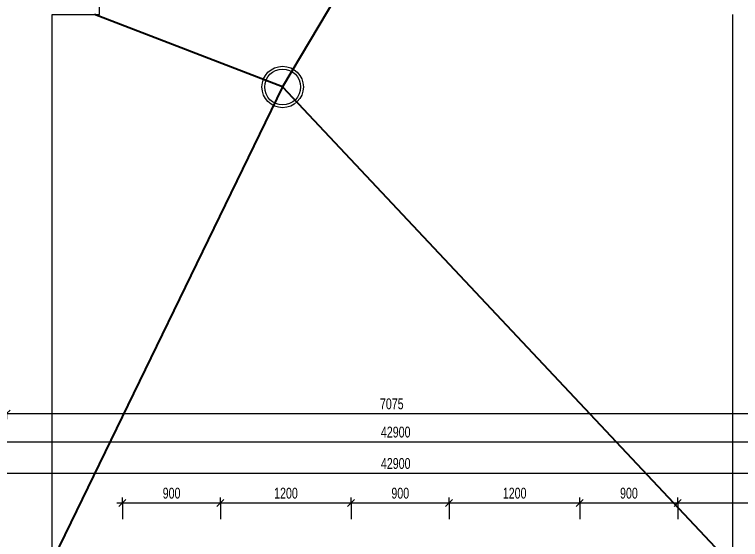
# Model space of a CAD drawing. Header units: millimetres. Extents: x 46521 to 257780, y -45352 to 20466.
# Drawn here: x 71442 to 78109, y -16852 to -12027 of the extents above; entities that cross this region are included whole.
import ezdxf

# ---------------------------------------------------------------- set-up
doc = ezdxf.new("R2010")
doc.units = ezdxf.units.MM
for name, color, linetype, lineweight in [('A-ANNO-DIMS', 211, 'Continuous', 9), ('A-ANNO-DIMS-50', 211, 'Continuous', 9), ('A-ROOF', 132, 'Continuous', 13), ('P-SANR-FIXT', 6, 'Continuous', 13)]:
    doc.layers.add(name, color=color, linetype=linetype, lineweight=lineweight)
doc.styles.add('Arial_2', font='arial.ttf', dxfattribs={"width": 0.7, "height": 100})
doc.dimstyles.new('Vnitřní_-_průhledné', dxfattribs={"dimscale": 304.8, "dimtxt": 102.02594, "dimasz": 0.213255, "dimexe": 0.164042, "dimexo": 0.0625, "dimgap": 0.032808, "dimtad": 1, "dimdec": 0, "dimrnd": 5, "dimzin": 0, "dimdsep": 46, "dimtxsty": 'Arial_2', "dimblk1": 'OBLIQUE', "dimblk2": 'OBLIQUE', "dimsah": 1, "dimcen": 0.09, "dimdle": 0.164042, "dimazin": 0, "dimtfac": 1, "dimtdec": 4, "dimtix": 1, "dimtmove": 0, "dimatfit": 3, "dimfxl": 0.492126, "dimfxlon": 1, "dimtvp": 1, "dimtolj": 1, "dimtzin": 0, "dimarcsym": 2})

# ---------------------------------------------------------------- blocks, each defined once
blk = doc.blocks.new('Drain_Roof_15_Inch_Diameter-Zurn-Z1715 - Load Family Type Catalog-1877394-2NP_DEMOLICE B')
at = {"layer": 'P-SANR-FIXT'}
for radius in [190.5, 165.1]:
    blk.add_circle((0, 0), radius, dxfattribs=at)
blk = doc.blocks.new('DIMBLOCK56-2NP_DEMOLICE B')
at = {"layer": 'A-ANNO-DIMS-50'}
for p, q in [((72433.3, -16515.9), (72433.3, -16465.9)), ((73333.3, -16515.9), (73333.3, -16465.9)), ((72383.3, -16515.9), (73333.3, -16515.9)), ((72433.3, -16515.9), (72433.3, -16665.9)), ((73333.3, -16515.9), (73333.3, -16665.9))]:
    blk.add_line(p, q, dxfattribs=at)
at = {"layer": 'A-ANNO-DIMS-50', "lineweight": 18}
for p, q in [((72433.3, -16515.9), (72400.8, -16548.4)), ((72433.3, -16515.9), (72465.8, -16483.4)), ((73333.3, -16515.9), (73300.8, -16548.4)), ((73333.3, -16515.9), (73365.8, -16483.4))]:
    blk.add_line(p, q, dxfattribs=at)
at = {"layer": 'A-ANNO-DIMS-50', "color": 0, "insert": (72803.2, -16376.1), "char_height": 100, "width": 192.123, "attachment_point": 1, "line_spacing_factor": 0.941778, "style": 'Arial_2'}
blk.add_mtext('900', dxfattribs=at)
blk = doc.blocks.new('_Oblique')
at = {"color": 0, "linetype": 'ByBlock', "lineweight": -2}
blk.add_line((-0.5, -0.5), (0.5, 0.5), dxfattribs=at)
blk = doc.blocks.new('DIMBLOCK57-2NP_DEMOLICE B')
at = {"layer": 'A-ANNO-DIMS-50'}
for p, q in [((73333.3, -16515.9), (73333.3, -16465.9)), ((74533.3, -16515.9), (74533.3, -16465.9)), ((73333.3, -16515.9), (74533.3, -16515.9)), ((73333.3, -16515.9), (73333.3, -16665.9)), ((74533.3, -16515.9), (74533.3, -16665.9))]:
    blk.add_line(p, q, dxfattribs=at)
at = {"layer": 'A-ANNO-DIMS-50', "lineweight": 18}
for p, q in [((73333.3, -16515.9), (73300.8, -16548.4)), ((73333.3, -16515.9), (73365.8, -16483.4)), ((74533.3, -16515.9), (74500.8, -16548.4)), ((74533.3, -16515.9), (74565.8, -16483.4))]:
    blk.add_line(p, q, dxfattribs=at)
at = {"layer": 'A-ANNO-DIMS-50', "color": 0, "insert": (73826.5, -16376.1), "char_height": 100, "width": 256.164, "attachment_point": 1, "line_spacing_factor": 0.941778, "style": 'Arial_2'}
blk.add_mtext('1200', dxfattribs=at)
blk = doc.blocks.new('DIMBLOCK58-2NP_DEMOLICE B')
at = {"layer": 'A-ANNO-DIMS-50'}
for p, q in [((74533.3, -16515.9), (74533.3, -16465.9)), ((75433.3, -16515.9), (75433.3, -16465.9)), ((74533.3, -16515.9), (75433.3, -16515.9)), ((74533.3, -16515.9), (74533.3, -16665.9)), ((75433.3, -16515.9), (75433.3, -16665.9))]:
    blk.add_line(p, q, dxfattribs=at)
at = {"layer": 'A-ANNO-DIMS-50', "lineweight": 18}
for p, q in [((74533.3, -16515.9), (74500.8, -16548.4)), ((74533.3, -16515.9), (74565.8, -16483.4)), ((75433.3, -16515.9), (75400.8, -16548.4)), ((75433.3, -16515.9), (75465.8, -16483.4))]:
    blk.add_line(p, q, dxfattribs=at)
at = {"layer": 'A-ANNO-DIMS-50', "color": 0, "insert": (74903.2, -16376.1), "char_height": 100, "width": 192.123, "attachment_point": 1, "line_spacing_factor": 0.941778, "style": 'Arial_2'}
blk.add_mtext('900', dxfattribs=at)
blk = doc.blocks.new('DIMBLOCK59-2NP_DEMOLICE B')
at = {"layer": 'A-ANNO-DIMS-50'}
for p, q in [((75433.3, -16515.9), (75433.3, -16465.9)), ((76633.3, -16515.9), (76633.3, -16465.9)), ((75433.3, -16515.9), (76633.3, -16515.9)), ((75433.3, -16515.9), (75433.3, -16665.9)), ((76633.3, -16515.9), (76633.3, -16665.9))]:
    blk.add_line(p, q, dxfattribs=at)
at = {"layer": 'A-ANNO-DIMS-50', "lineweight": 18}
for p, q in [((75433.3, -16515.9), (75400.8, -16548.4)), ((75433.3, -16515.9), (75465.8, -16483.4)), ((76633.3, -16515.9), (76600.8, -16548.4)), ((76633.3, -16515.9), (76665.8, -16483.4))]:
    blk.add_line(p, q, dxfattribs=at)
at = {"layer": 'A-ANNO-DIMS-50', "color": 0, "insert": (75926.5, -16376.1), "char_height": 100, "width": 256.164, "attachment_point": 1, "line_spacing_factor": 0.941778, "style": 'Arial_2'}
blk.add_mtext('1200', dxfattribs=at)
blk = doc.blocks.new('DIMBLOCK60-2NP_DEMOLICE B')
at = {"layer": 'A-ANNO-DIMS-50'}
for p, q in [((76633.3, -16515.9), (76633.3, -16465.9)), ((77533.3, -16515.9), (77533.3, -16465.9)), ((76633.3, -16515.9), (77533.3, -16515.9)), ((76633.3, -16515.9), (76633.3, -16665.9)), ((77533.3, -16515.9), (77533.3, -16665.9))]:
    blk.add_line(p, q, dxfattribs=at)
at = {"layer": 'A-ANNO-DIMS-50', "lineweight": 18}
for p, q in [((76633.3, -16515.9), (76600.8, -16548.4)), ((76633.3, -16515.9), (76665.8, -16483.4)), ((77533.3, -16515.9), (77500.8, -16548.4)), ((77533.3, -16515.9), (77565.8, -16483.4))]:
    blk.add_line(p, q, dxfattribs=at)
at = {"layer": 'A-ANNO-DIMS-50', "color": 0, "insert": (77003.2, -16376.1), "char_height": 100, "width": 192.123, "attachment_point": 1, "line_spacing_factor": 0.941778, "style": 'Arial_2'}
blk.add_mtext('900', dxfattribs=at)
blk = doc.blocks.new('DIMBLOCK61-2NP_DEMOLICE B')
at = {"layer": 'A-ANNO-DIMS-50'}
for p, q in [((77533.3, -16515.9), (77533.3, -16465.9)), ((79568.4, -16515.9), (79568.4, -16465.9)), ((77533.3, -16515.9), (79568.4, -16515.9)), ((77533.3, -16515.9), (77533.3, -16665.9)), ((79568.4, -16515.9), (79568.4, -16665.9))]:
    blk.add_line(p, q, dxfattribs=at)
at = {"layer": 'A-ANNO-DIMS-50', "lineweight": 18}
for p, q in [((77533.3, -16515.9), (77500.8, -16548.4)), ((77533.3, -16515.9), (77565.8, -16483.4)), ((79568.4, -16515.9), (79535.9, -16548.4)), ((79568.4, -16515.9), (79600.9, -16483.4))]:
    blk.add_line(p, q, dxfattribs=at)
at = {"layer": 'A-ANNO-DIMS-50', "color": 0, "insert": (78444.1, -16376.1), "char_height": 100, "width": 256.164, "attachment_point": 1, "line_spacing_factor": 0.941778, "style": 'Arial_2'}
blk.add_mtext('2035', dxfattribs=at)
blk = doc.blocks.new('DIMBLOCK95-2NP_DEMOLICE B')
at = {"layer": 'A-ANNO-DIMS-50'}
for p, q in [((53491.4, -16243.2), (53491.4, -16193.2)), ((96389.6, -16243.2), (96389.6, -16193.2)), ((53441.4, -16243.2), (96439.6, -16243.2)), ((53491.4, -16243.2), (53491.4, -16393.2)), ((96389.6, -16243.2), (96389.6, -16393.2))]:
    blk.add_line(p, q, dxfattribs=at)
at = {"layer": 'A-ANNO-DIMS-50', "lineweight": 18}
for p, q in [((53491.4, -16243.2), (53458.9, -16275.7)), ((53491.4, -16243.2), (53523.9, -16210.7)), ((96389.6, -16243.2), (96357.1, -16275.7)), ((96389.6, -16243.2), (96422.1, -16210.7))]:
    blk.add_line(p, q, dxfattribs=at)
at = {"layer": 'A-ANNO-DIMS-50', "color": 0, "insert": (74807.1, -16103.4), "char_height": 100, "width": 320.204, "attachment_point": 1, "line_spacing_factor": 0.941778, "style": 'Arial_2'}
blk.add_mtext('42900', dxfattribs=at)
blk = doc.blocks.new('DIMBLOCK96-2NP_DEMOLICE B')
at = {"layer": 'A-ANNO-DIMS-50'}
for p, q in [((53491.4, -15954.5), (53491.4, -15904.5)), ((96389.6, -15954.5), (96389.6, -15904.5)), ((53441.4, -15954.5), (96439.6, -15954.5)), ((53491.4, -15954.5), (53491.4, -16620.3)), ((96389.6, -15954.5), (96389.6, -16620.3))]:
    blk.add_line(p, q, dxfattribs=at)
at = {"layer": 'A-ANNO-DIMS-50', "lineweight": 18}
for p, q in [((53491.4, -15954.5), (53523.9, -15922)), ((96389.6, -15954.5), (96422.1, -15922)), ((53491.4, -15954.5), (53458.9, -15987)), ((96389.6, -15954.5), (96357.1, -15987))]:
    blk.add_line(p, q, dxfattribs=at)
at = {"layer": 'A-ANNO-DIMS-50', "color": 0, "insert": (74807.1, -15814.6), "char_height": 100, "width": 320.204, "attachment_point": 1, "line_spacing_factor": 0.941778, "style": 'Arial_2'}
blk.add_mtext('42900', dxfattribs=at)
blk = doc.blocks.new('DIMBLOCK99-2NP_DEMOLICE B')
at = {"layer": 'A-ANNO-DIMS-50'}
for p, q in [((71368.5, -15695.1), (71368.5, -15545.1)), ((78441.1, -15695.1), (78441.1, -15545.1)), ((71318.5, -15695.1), (78491.1, -15695.1)), ((71368.5, -15695.1), (71368.5, -15745.1)), ((78441.1, -15695.1), (78441.1, -15745.1))]:
    blk.add_line(p, q, dxfattribs=at)
at = {"layer": 'A-ANNO-DIMS-50', "lineweight": 18}
for p, q in [((71368.5, -15695.1), (71401, -15662.6)), ((78441.1, -15695.1), (78473.6, -15662.6)), ((71368.5, -15695.1), (71336, -15727.6)), ((78441.1, -15695.1), (78408.6, -15727.6))]:
    blk.add_line(p, q, dxfattribs=at)
at = {"layer": 'A-ANNO-DIMS-50', "color": 0, "insert": (74798.1, -15555.2), "char_height": 100, "width": 256.164, "attachment_point": 1, "line_spacing_factor": 0.941778, "style": 'Arial_2'}
blk.add_mtext('7075', dxfattribs=at)

msp = doc.modelspace()

# ---------------------------------------------------------------- linework, layer by layer
at = {"layer": 'A-ROOF', "lineweight": 25}
for p, q in [((77844.8, -6037.7), (73904.8, -12693.2)), ((73904.8, -12693.2), (72177.5, -12028.2)), ((73904.8, -12693.2), (71787.4, -17046.3)), ((73904.8, -12693.2), (78034.2, -17088.8))]:
    msp.add_line(p, q, dxfattribs=at)
at = {"layer": 'A-ROOF', "color": 41}
for p, q in [((72222.6, -12028.2), (72222.6, -11438.5)), ((71787.4, -17223.8), (71787.4, -12028.2)), ((71787.4, -12028.2), (72222.6, -12028.2)), ((78034.2, -12026.1), (78034.2, -17208.3))]:
    msp.add_line(p, q, dxfattribs=at)

# ---------------------------------------------------------------- block references
at = {"layer": 'P-SANR-FIXT'}
msp.add_blockref('Drain_Roof_15_Inch_Diameter-Zurn-Z1715 - Load Family Type Catalog-1877394-2NP_DEMOLICE B', (73904.8, -12693.2), dxfattribs=at)

# ---------------------------------------------------------------- dimensions: what is measured, and where the dimension line sits
at = {"layer": 'A-ANNO-DIMS'}
for base, p1, p2, override, picture, middle in [((78441.1, -15695.1), (71368.5, -15545.1), (78441.1, -15545.1), {"dimpost": '<>', "dimfxl": 7072.5284}, 'DIMBLOCK99-2NP_DEMOLICE B', (74904.8, -15634)), ((96389.6, -15954.5), (53491.4, -16620.3), (96389.6, -16620.3), {"dimpost": '<>', "dimfxl": 42898.248061}, 'DIMBLOCK96-2NP_DEMOLICE B', (74940.5, -15893.4)), ((96389.6, -16243.2), (53491.4, -16393.2), (96389.6, -16393.2), {"dimpost": '<>', "dimfxl": 42898.248061}, 'DIMBLOCK95-2NP_DEMOLICE B', (74940.5, -16182.2)), ((73333.3, -16515.9), (72433.3, -16665.9), (73333.3, -16665.9), {"dimpost": '<>', "dimfxl": 900}, 'DIMBLOCK56-2NP_DEMOLICE B', (72883.3, -16454.9)), ((74533.3, -16515.9), (73333.3, -16665.9), (74533.3, -16665.9), {"dimpost": '<>', "dimfxl": 1200}, 'DIMBLOCK57-2NP_DEMOLICE B', (73933.3, -16454.9)), ((75433.3, -16515.9), (74533.3, -16665.9), (75433.3, -16665.9), {"dimpost": '<>', "dimfxl": 900}, 'DIMBLOCK58-2NP_DEMOLICE B', (74983.3, -16454.9)), ((76633.3, -16515.9), (75433.3, -16665.9), (76633.3, -16665.9), {"dimpost": '<>', "dimfxl": 1200}, 'DIMBLOCK59-2NP_DEMOLICE B', (76033.3, -16454.9)), ((77533.3, -16515.9), (76633.3, -16665.9), (77533.3, -16665.9), {"dimpost": '<>', "dimfxl": 900}, 'DIMBLOCK60-2NP_DEMOLICE B', (77083.3, -16454.9)), ((79568.4, -16515.9), (77533.3, -16665.9), (79568.4, -16665.9), {"dimpost": '<>', "dimfxl": 2035.092565}, 'DIMBLOCK61-2NP_DEMOLICE B', (78550.8, -16454.8))]:
    dim = msp.add_linear_dim(base=base, p1=p1, p2=p2, dimstyle='Vnitřní_-_průhledné', override=override, dxfattribs=at)
    dim.commit()
    dim.dimension.update_dxf_attribs({"geometry": picture, "text_midpoint": middle})

doc.saveas('drawing.dxf')
